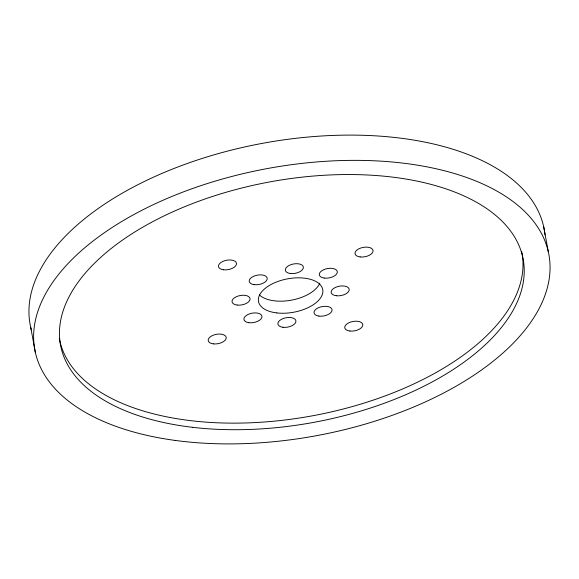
<?xml version="1.0" encoding="UTF-8"?>
<svg xmlns="http://www.w3.org/2000/svg" width="579" height="579" viewBox="0 0 579 579"><rect width="100%" height="100%" fill="white"/><g stroke="black" fill="none" stroke-linecap="round" stroke-linejoin="round"><path stroke-width="0.87" d="M543.601 226.382L548.277 251.641M30.723 327.359L35.399 352.618M319.789 283.203A32.677 16.979 -10.5 0 1 292.033 300.045A32.677 16.979 -10.5 0 1 259.443 294.957M521.788 251.829A235.269 122.227 -10.5 0 1 313.702 415.57A235.269 122.227 -10.5 0 1 59.29 338.411M31.338 329.849A261.404 135.804 -10.5 0 1 262.555 143.317A261.404 135.804 -10.5 0 1 544.991 234.799M276.827 312.928A32.677 16.979 -10.5 0 0 322.785 289.818A32.677 16.979 -10.5 0 0 272.246 283.876A32.677 16.979 -10.5 0 0 276.827 312.928M318.884 316.091A9.148 4.755 -10.5 0 0 332.064 309.823A9.148 4.755 -10.5 0 0 318.153 307.862A9.148 4.755 -10.5 0 0 318.884 316.091M336.298 295.746A9.148 4.755 -10.5 0 0 349.195 289.29A9.148 4.755 -10.5 0 0 335.067 287.597A9.148 4.755 -10.5 0 0 336.298 295.746M324.16 278.058A9.148 4.755 -10.5 0 0 337.333 271.79A9.148 4.755 -10.5 0 0 323.422 269.836A9.148 4.755 -10.5 0 0 324.16 278.058M290.455 273.512A9.148 4.755 -10.5 0 0 303.36 267.064A9.148 4.755 -10.5 0 0 289.225 265.37A9.148 4.755 -10.5 0 0 290.455 273.512M254.058 284.651A9.148 4.755 -10.5 0 0 267.23 278.383A9.148 4.755 -10.5 0 0 253.327 276.429A9.148 4.755 -10.5 0 0 254.058 284.651M237.158 305.068A9.148 4.755 -10.5 0 0 250.063 298.612A9.148 4.755 -10.5 0 0 235.935 296.918A9.148 4.755 -10.5 0 0 237.158 305.068M248.789 322.684A9.148 4.755 -10.5 0 0 261.961 316.416A9.148 4.755 -10.5 0 0 248.051 314.455A9.148 4.755 -10.5 0 0 248.789 322.684M283.001 327.294A9.148 4.755 -10.5 0 0 295.905 320.846A9.148 4.755 -10.5 0 0 281.77 319.152A9.148 4.755 -10.5 0 0 283.001 327.294M213.318 343.868A9.148 4.755 -10.5 0 0 226.215 337.412A9.148 4.755 -10.5 0 0 212.088 335.726A9.148 4.755 -10.5 0 0 213.318 343.868M223.588 269.785A9.148 4.755 -10.5 0 0 236.485 263.329A9.148 4.755 -10.5 0 0 222.358 261.643A9.148 4.755 -10.5 0 0 223.588 269.785M360.145 256.946A9.148 4.755 -10.5 0 0 373.042 250.49A9.148 4.755 -10.5 0 0 358.908 248.796A9.148 4.755 -10.5 0 0 360.145 256.946M349.875 331.029A9.148 4.755 -10.5 0 0 362.772 324.573A9.148 4.755 -10.5 0 0 348.645 322.879A9.148 4.755 -10.5 0 0 349.875 331.029M175.126 440.416A261.404 135.804 -10.5 0 0 549.674 260.058A261.404 135.804 -10.5 0 0 150.721 205.914A261.404 135.804 -10.5 0 0 175.126 440.416M192.525 427.309A235.269 122.227 -10.5 0 0 523.452 260.934A235.269 122.227 -10.5 0 0 159.543 218.138A235.269 122.227 -10.5 0 0 192.525 427.309"/></g></svg>
